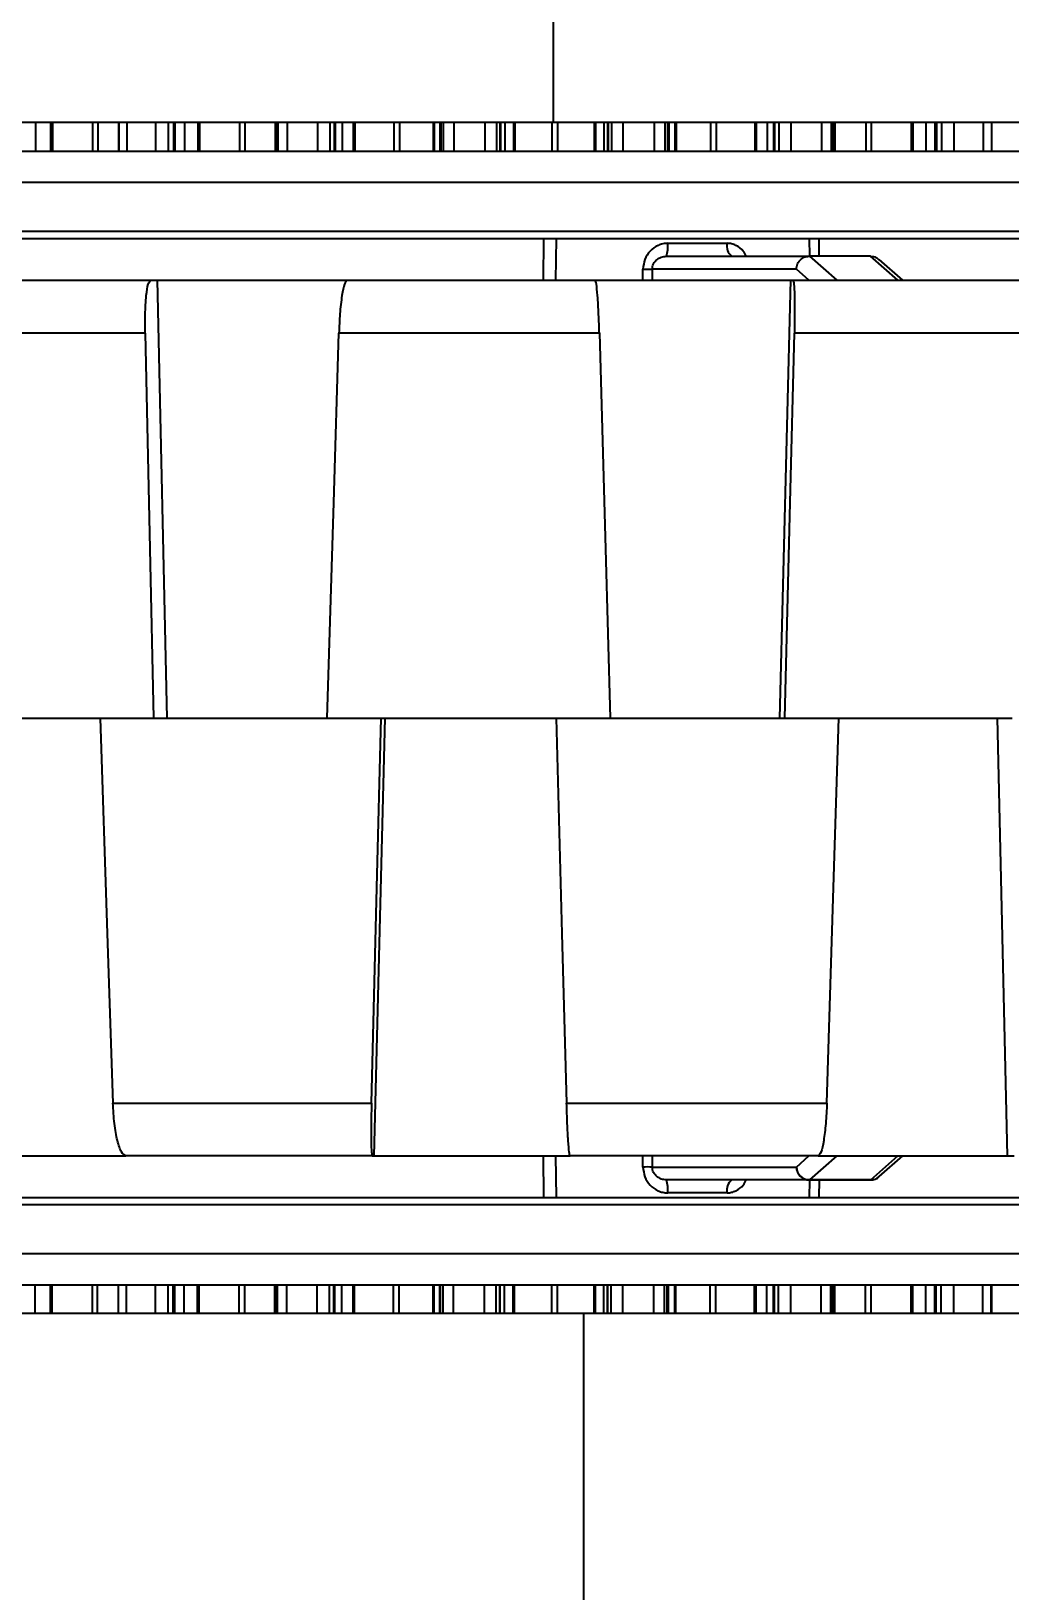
# Model space of a CAD drawing. Header units: inches. Extents: x 0 to 11, y 0 to 8.4.
# Drawn here: x 4.085 to 4.1782, y 6.5491 to 6.6975 of the extents above; entities that cross this region are included whole.
import ezdxf

# ---------------------------------------------------------------- set-up
doc = ezdxf.new("R2010")
doc.units = ezdxf.units.IN
doc.header["$MEASUREMENT"] = 0
doc.header["$PDSIZE"] = -1
doc.layers.add('DIM', color=3, linetype='Continuous')
doc.layers.add('OBJ', color=50, linetype='Continuous')
doc.dimstyles.get("Standard").update_dxf_attribs({"dimtxt": 0.18, "dimasz": 0.18, "dimexe": 0.18, "dimexo": 0.0625, "dimgap": 0.09, "dimtad": 0, "dimtih": 1, "dimtoh": 1, "dimdec": 4, "dimzin": 0, "dimdsep": 46, "dimtxsty": 'Standard', "dimcen": 0.09, "dimadec": 0, "dimazin": 0, "dimtfac": 1, "dimtdec": 4, "dimtofl": 0, "dimtmove": 0, "dimatfit": 3, "dimfxl": 1, "dimtolj": 1, "dimtzin": 0, "dimarcsym": 0})

# ---------------------------------------------------------------- blocks, each defined once
blk = doc.blocks.new('*D3')
at = {"layer": 'Defpoints', "color": 0, "transparency": 16777216}
for p in [(4.136179561686825, 7.075144194756748), (2.390624809930644, 6.845977528089745), (4.136179775280899, 6.845977528089745)]:
    blk.add_point(p, dxfattribs=at)
at = {"layer": 'DIM', "color": 0, "lineweight": -2, "transparency": 16777216}
for p, q in [((2.390624809930644, 7.205144194756748), (2.390624809930644, 7.335144194756748)), ((4.086179561686826, 7.075144194756748), (2.265624809930644, 7.075144194756748)), ((4.086179775280899, 6.845977528089745), (2.265624809930644, 6.845977528089745)), ((2.390624809930644, 6.715977528089745), (2.390624809930644, 6.585977528089745)), ((2.390624809930644, 6.585977528089745), (2.260624809930644, 6.585977528089745))]:
    blk.add_line(p, q, dxfattribs=at)
at = {"layer": 'DIM', "color": 0, "transparency": 16777216}
for points in [[(2.368958143263977, 7.205144194756748), (2.41229147659731, 7.205144194756748), (2.390624809930644, 7.075144194756748)], [(2.368958143263978, 6.715977528089745), (2.412291476597311, 6.715977528089745), (2.390624809930644, 6.845977528089745)]]:
    blk.add_solid(points, dxfattribs=at)
at = {"layer": 'DIM', "color": 0, "transparency": 16777216, "insert": (2.013124809930646, 6.585977528089742), "char_height": 0.125, "attachment_point": 5}
blk.add_mtext('\\A1;2.75', dxfattribs=at)
blk = doc.blocks.new('*D4')
at = {"layer": 'Defpoints', "color": 0, "transparency": 16777216}
for p in [(2.669255444599844, 7.075144194756726), (4.136179807078415, 7.075144194756726), (4.136179775280899, 6.899673078882869)]:
    blk.add_point(p, dxfattribs=at)
at = {"layer": 'DIM', "color": 0, "lineweight": -2, "transparency": 16777216}
for p, q in [((2.669255444599844, 7.205144194756726), (2.669255444599844, 7.335144194756726)), ((2.669255444599844, 7.335144194756726), (2.799255444599844, 7.335144194756726)), ((4.086179807078415, 7.075144194756726), (2.544255444599844, 7.075144194756726)), ((4.086179775280899, 6.899673078882869), (2.544255444599844, 6.899673078882869)), ((2.669255444599844, 6.769673078882869), (2.669255444599844, 6.639673078882869))]:
    blk.add_line(p, q, dxfattribs=at)
at = {"layer": 'DIM', "color": 0, "transparency": 16777216}
for points in [[(2.647588777933177, 7.205144194756726), (2.69092211126651, 7.205144194756726), (2.669255444599844, 7.075144194756726)], [(2.647588777933178, 6.769673078882869), (2.690922111266511, 6.769673078882869), (2.669255444599844, 6.899673078882869)]]:
    blk.add_solid(points, dxfattribs=at)
at = {"layer": 'DIM', "color": 0, "transparency": 16777216, "insert": (3.265505444599845, 7.335144194756723), "char_height": 0.125, "attachment_point": 5}
blk.add_mtext('\\A1;2.105653', dxfattribs=at)

msp = doc.modelspace()

# ---------------------------------------------------------------- linework, layer by layer
at = {"color": 7, "linetype": 'Continuous', "lineweight": 25}
for p, q in [((4.134734966117213, 6.688850395543825), (4.134734966117213, 6.738062993969022)), ((4.134734966117213, 6.688850395543825), (4.016304792348386, 6.688850395543824)), ((4.085406858166393, 6.688850395543824), (4.085406858166393, 6.686123361423085)), ((4.086858492275896, 6.688850395543825), (4.086858492275896, 6.686123361423085)), ((4.087033532231102, 6.688850395543825), (4.087033532231102, 6.686123361423085)), ((4.090853819251767, 6.688850395543825), (4.090853819251767, 6.686123361423085)), ((4.091346165003854, 6.688850395543825), (4.091346165003854, 6.686123361423085)), ((4.093304413386434, 6.688850395543825), (4.093304413386434, 6.686123361423085)), ((4.093345341869364, 6.688850395543825), (4.093345341869364, 6.686123361423085)), ((4.094103767167968, 6.688850395543825), (4.094103767167968, 6.686123361423085)), ((4.0968535371003, 6.688850395543825), (4.0968535371003, 6.686123361423085)), ((4.098056313610189, 6.688850395543825), (4.098056313610189, 6.686123361423085)), ((4.098544855442047, 6.688850395543825), (4.098544855442047, 6.686123361423085)), ((4.098682070642406, 6.688850395543825), (4.098682070642406, 6.686123361423085)), ((4.099592098301432, 6.688850395543825), (4.099592098301432, 6.686123361423085)), ((4.100866076843699, 6.688850395543825), (4.100866076843699, 6.686123361423085)), ((4.101028564581622, 6.688850395543825), (4.101028564581622, 6.686123361423085)), ((4.104835779281544, 6.688850395543825), (4.104835779281544, 6.686123361423085)), ((4.105359162779886, 6.688850395543825), (4.105359162779886, 6.686123361423085)), ((4.108229052710324, 6.688850395543825), (4.108229052710324, 6.686123361423085)), ((4.108304466562556, 6.688850395543825), (4.108304466562556, 6.686123361423085)), ((4.108346400956447, 6.688850395543825), (4.108346400956447, 6.686123361423085)), ((4.108476403258993, 6.688850395543825), (4.108476403258993, 6.686123361423085)), ((4.109367160742471, 6.688850395543825), (4.109367160742471, 6.686123361423085)), ((4.112253329548595, 6.688850395543825), (4.112253329548595, 6.686123361423085)), ((4.113421056818927, 6.688850395543825), (4.113421056818927, 6.686123361423085)), ((4.113836294300175, 6.688850395543825), (4.113836294300175, 6.686123361423085)), ((4.113932900143094, 6.688850395543825), (4.113932900143094, 6.686123361423085)), ((4.114594646675183, 6.688850395543825), (4.114594646675183, 6.686123361423085)), ((4.115662511074766, 6.688850395543825), (4.115662511074766, 6.686123361423085)), ((4.115808816887843, 6.688850395543825), (4.115808816887843, 6.686123361423085)), ((4.119517912381858, 6.688850395543825), (4.119517912381858, 6.686123361423085)), ((4.120060642103967, 6.688850395543825), (4.120060642103967, 6.686123361423085)), ((4.12327546215564, 6.688850395543825), (4.12327546215564, 6.686123361423085)), ((4.123375851670795, 6.688850395543825), (4.123375851670795, 6.686123361423085)), ((4.123919730082322, 6.688850395543825), (4.123919730082322, 6.686123361423085)), ((4.124000141823299, 6.688850395543825), (4.124000141823299, 6.686123361423085)), ((4.124226312195454, 6.688850395543825), (4.124226312195454, 6.686123361423085)), ((4.125229503813555, 6.688850395543825), (4.125229503813555, 6.686123361423085)), ((4.128187599251594, 6.688850395543825), (4.128187599251594, 6.686123361423085)), ((4.129294192184761, 6.688850395543825), (4.129294192184761, 6.686123361423085)), ((4.129626849596226, 6.688850395543825), (4.129626849596226, 6.686123361423085)), ((4.129680688066811, 6.688850395543825), (4.129680688066811, 6.686123361423085)), ((4.130079371147939, 6.688850395543825), (4.130079371147939, 6.686123361423085)), ((4.130917267078745, 6.688850395543825), (4.130917267078745, 6.686123361423085)), ((4.131044122736875, 6.688850395543825), (4.131044122736875, 6.686123361423085)), ((4.134572243960743, 6.688850395543825), (4.134572243960743, 6.686123361423085)), ((4.445456847398254, 6.688850395543824), (4.134734966117213, 6.688850395543825)), ((4.13512219622146, 6.688850395543825), (4.13512219622146, 6.686123361423085)), ((4.138610132626746, 6.688850395543825), (4.138610132626746, 6.686123361423085)), ((4.138733255268942, 6.688850395543825), (4.138733255268942, 6.686123361423085)), ((4.139528550900267, 6.688850395543825), (4.139528550900267, 6.686123361423085)), ((4.139879802720118, 6.688850395543825), (4.139879802720118, 6.686123361423085)), ((4.139925955569661, 6.688850395543825), (4.139925955569662, 6.686123361423085)), ((4.140243241739046, 6.688850395543825), (4.140243241739046, 6.686123361423085)), ((4.141336457848748, 6.688850395543825), (4.141336457848748, 6.686123361423085)), ((4.144300400954721, 6.688850395543825), (4.144300400954721, 6.686123361423085)), ((4.145321140093186, 6.688850395543825), (4.145321140093186, 6.686123361423085)), ((4.145563786417996, 6.688850395543825), (4.145563786417996, 6.686123361423085)), ((4.145573654853779, 6.688850395543825), (4.145573654853779, 6.686123361423085)), ((4.145700368562718, 6.688850395543825), (4.145700368562718, 6.686123361423085)), ((4.146289578814233, 6.688850395543825), (4.146289578814233, 6.686123361423085)), ((4.146394150571636, 6.688850395543825), (4.146394150571636, 6.686123361423085)), ((4.149662485127261, 6.688850395543825), (4.149662485127261, 6.686123361423085)), ((4.150207374901852, 6.688850395543825), (4.150207374901852, 6.686123361423085)), ((4.153890512925096, 6.688850395543825), (4.153890512925096, 6.686123361423085)), ((4.15403361833796, 6.688850395543825), (4.15403361833796, 6.686123361423085)), ((4.155062565598866, 6.688850395543825), (4.155062565598866, 6.686123361423085)), ((4.155678883400733, 6.688850395543825), (4.155678883400733, 6.686123361423085)), ((4.155768085833056, 6.688850395543825), (4.155768085833056, 6.686123361423085)), ((4.156169400150945, 6.688850395543825), (4.156169400150945, 6.686123361423085)), ((4.157328220110843, 6.688850395543825), (4.157328220110843, 6.686123361423085)), ((4.16023180129353, 6.688850395543825), (4.16023180129353, 6.686123361423085)), ((4.16114388501166, 6.688850395543825), (4.16114388501166, 6.686123361423085)), ((4.16129109993188, 6.688850395543825), (4.16129109993188, 6.686123361423085)), ((4.16143605423904, 6.688850395543825), (4.16143605423904, 6.686123361423085)), ((4.161516006135456, 6.688850395543825), (4.161516006135456, 6.686123361423085)), ((4.164451544829624, 6.688850395543825), (4.164451544829624, 6.686123361423085)), ((4.164979200180927, 6.688850395543825), (4.164979200180927, 6.686123361423085)), ((4.168775264604894, 6.688850395543825), (4.168775264604894, 6.686123361423085)), ((4.168935156049979, 6.688850395543825), (4.168935156049979, 6.686123361423085)), ((4.17017476995894, 6.688850395543825), (4.17017476995894, 6.686123361423085)), ((4.171042386221564, 6.688850395543825), (4.171042386221564, 6.686123361423085)), ((4.171172645601731, 6.688850395543825), (4.171172645601731, 6.686123361423085)), ((4.171649023369414, 6.688850395543825), (4.171649023369414, 6.686123361423085)), ((4.172847561056495, 6.688850395543825), (4.172847561056495, 6.686123361423085)), ((4.1756259191103, 6.688850395543825), (4.1756259191103, 6.686123361423085)), ((4.176408972965005, 6.688850395543825), (4.176408972965005, 6.686123361423085)), ((4.176462487485853, 6.686123361423085), (4.176462487485853, 6.688850395543825)), ((4.083032438048756, 6.686123361423085), (4.093546516647278, 6.686123361423085)), ((4.093546516647278, 6.686123361423085), (4.094103767167968, 6.686123361423085)), ((4.094103767167968, 6.686123361423085), (4.0968535371003, 6.686123361423085)), ((4.0968535371003, 6.686123361423085), (4.097571188012623, 6.686123361423085)), ((4.097571188012623, 6.686123361423085), (4.108748079892784, 6.686123361423085)), ((4.108748079892784, 6.686123361423085), (4.109367160742471, 6.686123361423085)), ((4.109367160742471, 6.686123361423085), (4.112253329548595, 6.686123361423085)), ((4.112253329548595, 6.686123361423085), (4.1129723900116, 6.686123361423085)), ((4.1129723900116, 6.686123361423085), (4.124562421878056, 6.686123361423085)), ((4.124562421878056, 6.686123361423085), (4.125229503813555, 6.686123361423085)), ((4.125229503813555, 6.686123361423085), (4.128187599251594, 6.686123361423085)), ((4.128187599251594, 6.686123361423085), (4.128892006642748, 6.686123361423085)), ((4.128892006642748, 6.686123361423085), (4.140636276335554, 6.686123361423085)), ((4.140636276335554, 6.686123361423085), (4.141336457848748, 6.686123361423085)), ((4.141336457848748, 6.686123361423085), (4.144300400954721, 6.686123361423085)), ((4.144300400954721, 6.686123361423085), (4.144974419976904, 6.686123361423085)), ((4.144974419976904, 6.686123361423085), (4.156610579917944, 6.686123361423085)), ((4.156610579917944, 6.686123361423085), (4.157328220110843, 6.686123361423085)), ((4.157328220110843, 6.686123361423085), (4.16023180129353, 6.686123361423085)), ((4.16023180129353, 6.686123361423085), (4.16086037547557, 6.686123361423085)), ((4.16086037547557, 6.686123361423085), (4.172128493079936, 6.686123361423085)), ((4.172128493079936, 6.686123361423085), (4.172847561056495, 6.686123361423085)), ((4.172847561056495, 6.686123361423085), (4.1756259191103, 6.686123361423085)), ((4.1756259191103, 6.686123361423085), (4.176195007143657, 6.686123361423085)), ((4.176195007143657, 6.686123361423085), (4.186843371284071, 6.686123361423085)), ((4.017505895764761, 6.683157726531285), (4.254853654287237, 6.683157726531285)), ((4.014466636295481, 6.678495942881752), (4.257892913756517, 6.678495942881752)), ((4.248121064811804, 6.677790028089752), (4.015290170726923, 6.677790028089751)), ((4.133765940844207, 6.673831694756419), (4.1338175841099, 6.677790028089752)), ((4.134982051320212, 6.677790028089752), (4.134928483849338, 6.673831694756419)), ((4.145597840274053, 6.677351545915039), (4.151252573794835, 6.677351545915039)), ((4.159123178362813, 6.676138721099083), (4.159094511782449, 6.677790028089751)), ((4.159971846851001, 6.677790028089752), (4.160000394316591, 6.676123361423085)), ((4.145475902352682, 6.676123361423085), (4.15909272843691, 6.676123361423085)), ((4.159092573943036, 6.676123361423085), (4.161683834478562, 6.673831694756419)), ((4.15909272843691, 6.676123361423085), (4.159092573943036, 6.676123361423085)), ((4.164914475456991, 6.676123361423085), (4.15909272843691, 6.676123361423085)), ((4.164914629950863, 6.676123361423085), (4.164914475456991, 6.676123361423085)), ((4.167505890486388, 6.673831694756419), (4.164914629950863, 6.676123361423085)), ((4.167969161361564, 6.673831694756419), (4.165725230560124, 6.675816188924207)), ((4.073275263785326, 6.673831694756419), (4.096381044679472, 6.673831694756419)), ((4.096381044679472, 6.673831694756419), (4.096986757806778, 6.673831694756419)), ((4.096986757806778, 6.673831694756419), (4.097932734791181, 6.632165028089753)), ((4.096986757806778, 6.673831694756419), (4.115081724968654, 6.673831694756419)), ((4.115081724968654, 6.673831694756419), (4.138703104303376, 6.673831694756419)), ((4.138703104303376, 6.673831694756419), (4.157291787702214, 6.673831694756419)), ((4.143230969430621, 6.673831694756419), (4.143246564569587, 6.674894865096652)), ((4.14412491651769, 6.674895021013892), (4.144108301160619, 6.673831694756419)), ((4.157844541791587, 6.674895021013892), (4.14412491651769, 6.674895021013892)), ((4.157291787702214, 6.673831694756419), (4.15625554273867, 6.632165028089753)), ((4.157291787702214, 6.673831694756419), (4.157529239734599, 6.673831694756419)), ((4.157529239734599, 6.673831694756419), (4.180948493851806, 6.673831694756419)), ((4.15904687867917, 6.673831694756419), (4.157844541791587, 6.674895021013892)), ((4.095859212283254, 6.668805129635077), (4.071608731138708, 6.668805129635077)), ((4.139090334388982, 6.668805129635077), (4.114298711167541, 6.668805129635077)), ((4.182233020629032, 6.668805129635077), (4.157653536257112, 6.668805129635077)), ((4.075282325061615, 6.632165028089753), (4.091573309002417, 6.632165028089753)), ((4.091573309002417, 6.632165028089753), (4.0966466751825, 6.632165028089706)), ((4.0966466751825, 6.632165028089706), (4.113182346509383, 6.632165028089753)), ((4.113182346509383, 6.632165028089753), (4.118311896065853, 6.632165028089753)), ((4.117655715398456, 6.590498361423086), (4.118704338292301, 6.632165028089753)), ((4.118311896065853, 6.632165028089753), (4.134966408335509, 6.632165028089753)), ((4.134966408335509, 6.632165028089753), (4.140113102298976, 6.632165028089718)), ((4.140113102298976, 6.632165028089718), (4.156759704616762, 6.632165028089753)), ((4.156759704616762, 6.632165028089753), (4.161884373538466, 6.632165028089794)), ((4.161884373538466, 6.632165028089794), (4.178396375209251, 6.632165028089753)), ((4.177932103813662, 6.590498361423086), (4.176999446202931, 6.632165028089753)), ((4.092788604648706, 6.595524926544429), (4.11740332326743, 6.595524926544429)), ((4.135975345796409, 6.595524926544429), (4.16075519439826, 6.595524926544429)), ((4.076616082743453, 6.590498361423085), (4.094018056307315, 6.590498361423086)), ((4.117470881502217, 6.590498361423086), (4.094018056307314, 6.590498361423086)), ((4.117470881502217, 6.590498361423086), (4.117655715398456, 6.590498361423086)), ((4.117655715398456, 6.590498361423086), (4.136305962532204, 6.590498361423086)), ((4.133817948121998, 6.586540028089752), (4.133766442891817, 6.590498361423085)), ((4.134927980765336, 6.590498361423085), (4.134981686556672, 6.586540028089752)), ((4.15991612304703, 6.590498361423086), (4.136305962532204, 6.590498361423086)), ((4.143246564569587, 6.589435191082851), (4.14323096088401, 6.590498361423085)), ((4.144108304305986, 6.590498361423085), (4.14412491651769, 6.589435035165611)), ((4.14412491651769, 6.589435035165611), (4.157844541791587, 6.589435035165613)), ((4.157844541791587, 6.589435035165613), (4.159046878679171, 6.590498361423085)), ((4.161683834478562, 6.590498361423086), (4.159102675735734, 6.588215628609762)), ((4.15991612304703, 6.590498361423086), (4.177932103813662, 6.590498361423086)), ((4.164924731743561, 6.588215628609762), (4.167505890486389, 6.590498361423086)), ((4.165732550696194, 6.588520341058916), (4.167969161361564, 6.590498361423086)), ((4.177932103813662, 6.590498361423086), (4.178590034621324, 6.590498361423086)), ((4.15908239943227, 6.588206694756418), (4.145475902352682, 6.588206694756418)), ((4.164904455440097, 6.588206694756418), (4.15908239943227, 6.588206694756418)), ((4.159094172234391, 6.586540028089752), (4.159122699035085, 6.588186368084804)), ((4.159102675735734, 6.588215628609762), (4.164924731743561, 6.588215628609762)), ((4.160000816578021, 6.588206694756418), (4.159972210974439, 6.586540028089752)), ((4.015290171237226, 6.58654002808975), (4.257069379835379, 6.58654002808975)), ((4.151252573794836, 6.586978510264465), (4.145597840274053, 6.586978510264465)), ((4.248875920101853, 6.58583411329775), (4.014466636805785, 6.58583411329775)), ((4.246061821081036, 6.581172329648219), (4.017505896275065, 6.581172329648218)), ((4.093529921423495, 6.578206694756418), (4.083016722355318, 6.578206694756418)), ((4.085391510975001, 6.575479660636113), (4.085391510975001, 6.578206694756418)), ((4.086843327018236, 6.575479660636113), (4.086843327018236, 6.578206694756418)), ((4.087018378914573, 6.575479660636113), (4.087018378914573, 6.578206694756418)), ((4.090838632523714, 6.575479660636113), (4.090838632523714, 6.578206694756418)), ((4.091330937089783, 6.575479660636113), (4.091330937089783, 6.578206694756418)), ((4.093287975031477, 6.578206694756418), (4.093287975031477, 6.575479660636112)), ((4.093328828640415, 6.575479660636112), (4.093328828640415, 6.578206694756418)), ((4.094087095235243, 6.578206694756418), (4.093529921423495, 6.578206694756418)), ((4.096836676784701, 6.578206694756418), (4.094087095235243, 6.578206694756418)), ((4.094087095235243, 6.57547966063611), (4.094087095235243, 6.578206694756418)), ((4.097554317064262, 6.578206694756418), (4.096836676784701, 6.578206694756418)), ((4.096836676784701, 6.57547966063611), (4.096836676784701, 6.578206694756418)), ((4.108730602456865, 6.578206694756418), (4.097554317064262, 6.578206694756418)), ((4.098039477639188, 6.57547966063611), (4.098039477639188, 6.578206694756418)), ((4.098528095932367, 6.57547966063611), (4.098528095932367, 6.578206694756418)), ((4.098665355172511, 6.575479660636109), (4.098665355172511, 6.578206694756418)), ((4.099575651189779, 6.575479660636109), (4.099575651189779, 6.578206694756418)), ((4.100849845979076, 6.575479660636109), (4.100849845979076, 6.578206694756418)), ((4.101012349907203, 6.575479660636108), (4.101012349907203, 6.578206694756418)), ((4.104819627212957, 6.575479660636108), (4.104819627212957, 6.578206694756418)), ((4.105342982311133, 6.575479660636108), (4.105342982311133, 6.578206694756418)), ((4.108212447318475, 6.575479660636107), (4.108212447318475, 6.578206694756418)), ((4.108287832071338, 6.575479660636106), (4.108287832071338, 6.578206694756418)), ((4.10832910958912, 6.575479660636106), (4.10832910958912, 6.578206694756418)), ((4.108459001866513, 6.575479660636106), (4.108459001866513, 6.578206694756418)), ((4.109349621404731, 6.578206694756418), (4.108730602456865, 6.578206694756418)), ((4.112235672772865, 6.578206694756418), (4.109349621404731, 6.578206694756418)), ((4.109349621404731, 6.575479660636106), (4.109349621404731, 6.578206694756418)), ((4.112954740688822, 6.578206694756418), (4.112235672772865, 6.578206694756418)), ((4.112235672772865, 6.575479660636106), (4.112235672772865, 6.578206694756418)), ((4.124544452658435, 6.578206694756418), (4.112954740688822, 6.578206694756418)), ((4.113403454228869, 6.575479660636106), (4.113403454228869, 6.578206694756418)), ((4.113818779549503, 6.575479660636105), (4.113818779549503, 6.578206694756418)), ((4.113915432376188, 6.575479660636105), (4.113915432376188, 6.578206694756418)), ((4.114577467055964, 6.575479660636105), (4.114577467055964, 6.578206694756418)), ((4.115645577185274, 6.575479660636105), (4.115645577185274, 6.578206694756418)), ((4.115791903075964, 6.575479660636104), (4.115791903075964, 6.578206694756418)), ((4.119501155794658, 6.575479660636104), (4.119501155794658, 6.578206694756418)), ((4.120043870536866, 6.575479660636104), (4.120043870536866, 6.578206694756418)), ((4.123258342256646, 6.575479660636102), (4.123258342256646, 6.578206694756418)), ((4.123358704885142, 6.575479660636102), (4.123358704885142, 6.578206694756418)), ((4.123902293081176, 6.575479660636102), (4.123902293081176, 6.578206694756418)), ((4.123980323958957, 6.575479660636102), (4.123980323958957, 6.578206694756418)), ((4.123982346539947, 6.575479660636102), (4.123982346539947, 6.578206694756418)), ((4.124208411369194, 6.575479660636102), (4.124208411369194, 6.578206694756418)), ((4.125211488882024, 6.578206694756418), (4.124544452658435, 6.578206694756418)), ((4.128169540450326, 6.578206694756418), (4.125211488882024, 6.578206694756418)), ((4.125211488882024, 6.575479660636102), (4.125211488882024, 6.578206694756418)), ((4.128873973213659, 6.578206694756418), (4.128169540450326, 6.578206694756418)), ((4.128169540450326, 6.5754796606361), (4.128169540450326, 6.578206694756418)), ((4.140618216746306, 6.578206694756418), (4.128873973213659, 6.578206694756418)), ((4.12927621619982, 6.5754796606361), (4.12927621619982, 6.578206694756418)), ((4.129608970866553, 6.5754796606361), (4.129608970866553, 6.578206694756418)), ((4.129662858215342, 6.5754796606361), (4.129662858215342, 6.578206694756418)), ((4.13006184279686, 6.575479660636099), (4.13006184279686, 6.578206694756418)), ((4.130900008450893, 6.575479660636099), (4.130900008450893, 6.578206694756418)), ((4.131026887625546, 6.575479660636099), (4.131026887625546, 6.578206694756418)), ((4.134555257180798, 6.575479660636098), (4.134555257180798, 6.578206694756418)), ((4.135105208216507, 6.575479660636098), (4.135105208216507, 6.578206694756418)), ((4.13859288066226, 6.575479660636097), (4.13859288066226, 6.578206694756418)), ((4.138715979231111, 6.575479660636097), (4.138715979231111, 6.578206694756418)), ((4.139511001501302, 6.575479660636097), (4.139511001501302, 6.578206694756418)), ((4.139861950150295, 6.575479660636097), (4.139861950150295, 6.578206694756418)), ((4.139908053898908, 6.575479660636097), (4.139908053898908, 6.578206694756418)), ((4.140225241365285, 6.575479660636097), (4.140225241365285, 6.578206694756418)), ((4.141318369758625, 6.578206694756418), (4.140618216746306, 6.578206694756418)), ((4.144282343543094, 6.578206694756418), (4.141318369758625, 6.578206694756418)), ((4.141318369758625, 6.575479660636097), (4.141318369758625, 6.578206694756418)), ((4.14495640528991, 6.578206694756418), (4.144282343543094, 6.578206694756418)), ((4.144282343543094, 6.575479660636095), (4.144282343543094, 6.578206694756418)), ((4.156592833391849, 6.578206694756418), (4.14495640528991, 6.578206694756418)), ((4.14530319227856, 6.575479660636095), (4.14530319227856, 6.578206694756418)), ((4.145545943101996, 6.575479660636095), (4.145545943101996, 6.578206694756418)), ((4.145555861218565, 6.575479660636095), (4.145555861218565, 6.578206694756418)), ((4.145682883045575, 6.575479660636095), (4.145682883045575, 6.578206694756418)), ((4.146272380988647, 6.575479660636095), (4.146272380988647, 6.578206694756418)), ((4.146376979176162, 6.575479660636095), (4.146376979176162, 6.578206694756418)), ((4.149645647622564, 6.575479660636094), (4.149645647622564, 6.578206694756418)), ((4.150190549954402, 6.575479660636094), (4.150190549954402, 6.578206694756418)), ((4.153873514286895, 6.575479660636093), (4.153873514286895, 6.578206694756418)), ((4.154016598977489, 6.575479660636093), (4.154016598977488, 6.578206694756418)), ((4.155045295838055, 6.575479660636093), (4.155045295838055, 6.578206694756418)), ((4.155661322645368, 6.575479660636093), (4.155661322645368, 6.578206694756418)), ((4.155750477680042, 6.575479660636093), (4.155750477680042, 6.578206694756418)), ((4.156151702339687, 6.575479660636093), (4.156151702339687, 6.578206694756418)), ((4.15731046293157, 6.578206694756418), (4.156592833391849, 6.578206694756418)), ((4.160214148655679, 6.578206694756418), (4.15731046293157, 6.578206694756418)), ((4.15731046293157, 6.575479660636092), (4.15731046293157, 6.578206694756418)), ((4.160842781960409, 6.578206694756418), (4.160214148655679, 6.578206694756418)), ((4.160214148655679, 6.57547966063609), (4.160214148655679, 6.578206694756418)), ((4.17211145605646, 6.578206694756418), (4.160842781960409, 6.578206694756418)), ((4.16112636630327, 6.57547966063609), (4.16112636630327, 6.578206694756418)), ((4.161273690631147, 6.57547966063609), (4.161273690631147, 6.578206694756418)), ((4.161419301398125, 6.57547966063609), (4.161419301398125, 6.578206694756418)), ((4.161499282047835, 6.57547966063609), (4.161499282047835, 6.578206694756418)), ((4.164435232733608, 6.575479660636089), (4.164435232733608, 6.578206694756418)), ((4.164962914143906, 6.575479660636089), (4.164962914143906, 6.578206694756418)), ((4.168758899025865, 6.575479660636089), (4.168758899025865, 6.578206694756418)), ((4.168918773562654, 6.575479660636089), (4.168918773562654, 6.578206694756418)), ((4.1701581656256, 6.575479660636089), (4.1701581656256, 6.578206694756418)), ((4.171025509570312, 6.575479660636088), (4.171025509570312, 6.578206694756418)), ((4.171155724314898, 6.575479660636088), (4.171155724314898, 6.578206694756418)), ((4.171632023471918, 6.575479660636088), (4.171632023471918, 6.578206694756418)), ((4.172830531465515, 6.578206694756418), (4.17211145605646, 6.578206694756418)), ((4.175609065588384, 6.578206694756418), (4.172830531465515, 6.578206694756418)), ((4.172830531465515, 6.575479660636088), (4.172830531465515, 6.578206694756418)), ((4.176178227821785, 6.578206694756418), (4.175609065588384, 6.578206694756418)), ((4.175609065588384, 6.575479660636086), (4.175609065588384, 6.578206694756418)), ((4.186827424353567, 6.578206694756418), (4.176178227821785, 6.578206694756418)), ((4.176392274713247, 6.575479660636086), (4.176392274713247, 6.578206694756418)), ((4.176445874811566, 6.575479660636086), (4.176445874811566, 6.578206694756418)), ((4.137624584524422, 6.575479660636097), (3.826902703163842, 6.575479660636192)), ((4.137624584524406, 6.526267062210901), (4.137624584524422, 6.575479660636097)), ((4.256054758293245, 6.575479660636061), (4.137624584524422, 6.575479660636097))]:
    msp.add_line(p, q, dxfattribs=at)
at = {"color": 7, "linetype": 'Continuous', "lineweight": 25, "flags": 128}
for points in [[(4.095859212283254, 6.668805129635077), (4.096300128622656, 6.648286690649757), (4.0966466751825, 6.632165028089706)], [(4.113182346509383, 6.632165028089753), (4.113807448719054, 6.652683502712019), (4.114298711167541, 6.668805129635077)], [(4.139090334388982, 6.668805129635077), (4.139663108420724, 6.648286690649764), (4.140113102298976, 6.632165028089718)], [(4.156759704616762, 6.632165028089753), (4.157260275285473, 6.652683502712009), (4.157653536257112, 6.668805129635077)], [(4.091573309002417, 6.632165028089753), (4.092253769638885, 6.611646553331143), (4.092788604648706, 6.595524926544429)], [(4.11740332326743, 6.595524926544429), (4.117912104522458, 6.616043365664183), (4.118311896065853, 6.632165028089753)], [(4.134966408335509, 6.632165028089753), (4.135531394722364, 6.611646553331143), (4.135975345796409, 6.595524926544429)], [(4.16075519439826, 6.595524926544429), (4.161387602058343, 6.616043365664226), (4.161884373538466, 6.632165028089794)]]:
    msp.add_lwpolyline(points, dxfattribs=at)
at = {"color": 7, "linetype": 'Continuous', "lineweight": 25}
for centre, radius, start, end in [((4.142377650924177, 6.677051110753919), 0.003234173887578159, 343.3300452293445, 5.330115485080448), ((4.152437599658461, 6.677090646000475), 0.001213406388182441, 167.5836245873178, 232.8601851073154), ((4.143682042239458, 6.69572915408676), 0.02083883966357761, 268.8025797337429, 271.2177615422818), ((4.143682042239459, 6.568600902102582), 0.02083883965374056, 88.78223845714655, 91.19742026682566), ((4.159107603108669, 6.589479461391932), 0.001263842387441386, 182.0144598669776, 269.7766189903862), ((4.159088266961866, 6.589450502258503), 0.001243821341731696, 180.7124994201921, 269.7297152592627), ((4.14237765092419, 6.587278945425585), 0.003234173887565813, 354.6698845148999, 16.66995477070443), ((4.152437599658455, 6.58723941017903), 0.001213406388176735, 127.1398148924686, 192.4163754127871), ((4.159080873746837, 6.588237633966977), 3.097680529115273e-05, 272.8231031624625, 314.734015783354), ((4.164904455440097, 6.589456694756419), 0.001250000000000639, 270.0000000000008, 311.4889967912391), ((4.164902929754665, 6.588237633966973), 3.097680528796104e-05, 272.8231031611454, 314.7340157868119), ((4.164926795306181, 6.589433312969184), 0.001217686107941835, 269.9029031498955, 311.4304376667865)]:
    msp.add_arc(centre, radius, start, end, dxfattribs=at)
for points, knots in [([(4.145597840274053, 6.677351545915039), (4.145442240400612, 6.677341707493761), (4.145127604333235, 6.677321813376165), (4.144533165937594, 6.677113799836988), (4.143890106901692, 6.676651397590326), (4.143361422238927, 6.675841375811157), (4.143284858615198, 6.675210435878133), (4.143246564569587, 6.674894865096652)], [0, 0, 0, 0, 0.1241815449175083, 0.2511055572843827, 0.5003650494061213, 0.7501026903481794, 1, 1, 1, 1]), ([(4.153062423466245, 6.676123361423085), (4.152978931718502, 6.676293181917491), (4.15275977472743, 6.676738942721186), (4.152236493754242, 6.677113769101411), (4.151692472643283, 6.677322891500498), (4.151398522093356, 6.67734203904076), (4.151252573794836, 6.677351545915039)], [0, 0, 0, 0, 0.2348502651181659, 0.6164570612847734, 0.8095685164419132, 1, 1, 1, 1]), ([(4.14412491651769, 6.674895021013892), (4.144132019783568, 6.674981033284335), (4.144146710721063, 6.675158923414124), (4.144275939287104, 6.67548588327289), (4.144477631662205, 6.675732101188294), (4.144739002985448, 6.675924782517991), (4.145032375132253, 6.676078080127526), (4.145308444784967, 6.67610626507529), (4.145475902352682, 6.676123361423085)], [0, 0, 0, 0, 0.1211369466753328, 0.250534802248064, 0.4995252522847663, 0.5873644681136391, 0.7497046783561221, 1, 1, 1, 1]), ([(4.157844541791587, 6.674895021013892), (4.157870353482499, 6.675069911325717), (4.157924003902723, 6.675433426399343), (4.158262210818126, 6.675844188728943), (4.158677139668356, 6.676083218678537), (4.15895767363997, 6.676110326224173), (4.159092573943036, 6.676123361423085)], [0, 0, 0, 0, 0.2706993823548268, 0.5626572728985125, 0.7896951086164277, 1, 1, 1, 1]), ([(4.164914629950863, 6.676123361423085), (4.165092173477436, 6.676107169925208), (4.165394627303069, 6.676079586939952), (4.165615984681042, 6.675876814445103), (4.16570740298671, 6.675793071503779)], [0, 0, 0, 0, 0.587010351745604, 1, 1, 1, 1]), ([(4.095859212283254, 6.668805129635077), (4.095853449054603, 6.669405553438241), (4.095844329351456, 6.670355660952575), (4.095894241679976, 6.67154080499831), (4.095978455498067, 6.672614415005326), (4.09613659207352, 6.673608670247007), (4.096299565231226, 6.673757357590318), (4.096381044679472, 6.673831694756419)], [0, 0, 0, 0, 0.2258044893432746, 0.357311853668818, 0.5009271414553818, 0.7504854067884328, 1, 1, 1, 1]), ([(4.115081724968654, 6.673831694756419), (4.114996252648946, 6.673757196009458), (4.114825365440022, 6.673608248572675), (4.114617815691933, 6.672622114263441), (4.114479188463542, 6.671570656821802), (4.114367387532969, 6.670394041100012), (4.114325618145417, 6.66942765538127), (4.114298711167541, 6.668805129635077)], [0, 0, 0, 0, 0.2498545218869331, 0.4995411617173039, 0.6366718540465814, 0.7659515028156513, 1, 1, 1, 1]), ([(4.139090334388982, 6.668805129635077), (4.139070398789009, 6.669405553442262), (4.139038852799041, 6.670355660959634), (4.138976734007286, 6.671540805004005), (4.13890539515238, 6.672614415007028), (4.13880696862029, 6.673608670247023), (4.138737723722555, 6.673757357590324), (4.138703104303376, 6.673831694756419)], [0, 0, 0, 0, 0.2258044908430222, 0.3573118547924705, 0.5009271414484594, 0.7504854067849516, 1, 1, 1, 1]), ([(4.157529239734599, 6.673831694756419), (4.15755998819457, 6.673757196009462), (4.157621464454031, 6.673608248572688), (4.157667645433029, 6.672622114264741), (4.157682343368931, 6.671570656826122), (4.157684328941955, 6.670394041105396), (4.157665600641795, 6.669427655384336), (4.157653536257112, 6.668805129635077)], [0, 0, 0, 0, 0.2498545218900173, 0.4995411617234958, 0.6366718531902629, 0.7659515016726431, 1, 1, 1, 1]), ([(4.094018056307314, 6.590498361423086), (4.093875186282395, 6.590573096292242), (4.09358952386906, 6.590722525419139), (4.093201619803822, 6.591874457898648), (4.092902479427734, 6.593528829277782), (4.092826608292937, 6.594858765248498), (4.092788604648706, 6.595524926544429)], [0, 0, 0, 0, 0.2499136709341031, 0.4996915371566849, 0.7493968572079139, 1, 1, 1, 1]), ([(4.11740332326743, 6.595524926544429), (4.117389711599087, 6.594860620925191), (4.117362495627321, 6.593532369125148), (4.117365548905369, 6.591878298519425), (4.117400171083321, 6.590723538178025), (4.117447283167916, 6.590573510127092), (4.117470881502217, 6.590498361423086)], [0, 0, 0, 0, 0.2499123639394821, 0.4996895068213717, 0.7493956301627289, 1, 1, 1, 1]), ([(4.136305962532204, 6.590498361423086), (4.136278513707056, 6.590573096292242), (4.136223630972629, 6.590722525419137), (4.136128665443312, 6.591874457898649), (4.136038932205164, 6.593528829277783), (4.135996566608224, 6.594858765248498), (4.135975345796409, 6.595524926544429)], [0, 0, 0, 0, 0.2499136709340953, 0.4996915371566675, 0.7493968572079162, 1, 1, 1, 1]), ([(4.16075519439826, 6.595524926544429), (4.160724536841879, 6.594860620925191), (4.16066323831712, 6.593532369125146), (4.160455393623283, 6.591878298519425), (4.160194637703384, 6.590723538178025), (4.160009072319157, 6.590573510127092), (4.15991612304703, 6.590498361423086)], [0, 0, 0, 0, 0.2499123639395196, 0.4996895068213741, 0.7493956301627225, 1, 1, 1, 1]), ([(4.143246564569587, 6.589435191082851), (4.143285726404828, 6.589119019250982), (4.143363844752867, 6.588488333251463), (4.143891248499357, 6.587677831037364), (4.144532498039325, 6.587213907574725), (4.145127518539041, 6.587007580556436), (4.145441798363013, 6.586988155117288), (4.145597840274053, 6.586978510264465)], [0, 0, 0, 0, 0.2504819077700399, 0.4996505584637229, 0.7491922346144015, 0.8754723656138506, 1, 1, 1, 1]), ([(4.145475902352681, 6.588206694756418), (4.145308821683476, 6.588223717149617), (4.145033207168146, 6.588251797110472), (4.144740153788783, 6.588404590249691), (4.144478738421855, 6.588596892187609), (4.144276656521372, 6.588842956981956), (4.144146844259487, 6.589170246532105), (4.144132061377778, 6.589348757346538), (4.14412491651769, 6.589435035165611)], [0, 0, 0, 0, 0.2497227208696452, 0.4119399749029983, 0.4997264002735771, 0.7485949500906284, 0.8784909503693537, 1, 1, 1, 1]), ([(4.151252573794836, 6.586978510264465), (4.151398112563662, 6.586988209438506), (4.151692404228945, 6.587007821986445), (4.152235837225327, 6.587218678044573), (4.152760315459452, 6.587591646987823), (4.152979542324073, 6.588036964201629), (4.153063099609089, 6.588206694756418)], [0, 0, 0, 0, 0.1899145902649349, 0.3840233188828699, 0.7652233945114556, 1, 1, 1, 1])]:
    msp.add_open_spline(points, degree=3, knots=knots, dxfattribs=at)
at = {"layer": 'OBJ'}
msp.add_circle((4.136179561686824, 5.720977528090078), 1.354166666666667, dxfattribs=at)

# ---------------------------------------------------------------- dimensions: what is measured, and where the dimension line sits
at = {"layer": 'DIM'}
for base, p1, p2, override, picture, middle in [((2.669255444599844, 7.075144194756726), (4.136179775280898, 6.899673078882866), (4.136179807078413, 7.075144194756723), {"dimtxt": 0.125, "dimasz": 0.13, "dimexe": 0.125, "dimexo": 0.05, "dimgap": 0.06, "dimdec": 6, "dimlfac": 12, "dimzin": 1, "dimadec": 2, "dimtdec": 2, "dimtzin": 1}, '*D4', (3.265505444599845, 7.335144194756723)), ((2.390624809930644, 6.845977528089745), (4.136179561686824, 7.075144194756745), (4.136179775280898, 6.845977528089741), {"dimtxt": 0.125, "dimasz": 0.13, "dimexe": 0.125, "dimexo": 0.05, "dimgap": 0.06, "dimdec": 2, "dimlfac": 12, "dimzin": 1, "dimadec": 2, "dimtdec": 2, "dimtzin": 1}, '*D3', (2.013124809930646, 6.585977528089742))]:
    dim = msp.add_linear_dim(base=base, p1=p1, p2=p2, angle=90, dimstyle='Standard', override=override, dxfattribs=at)
    dim.commit()
    dim.dimension.update_dxf_attribs({"geometry": picture, "text_midpoint": middle})

doc.saveas('drawing.dxf')
